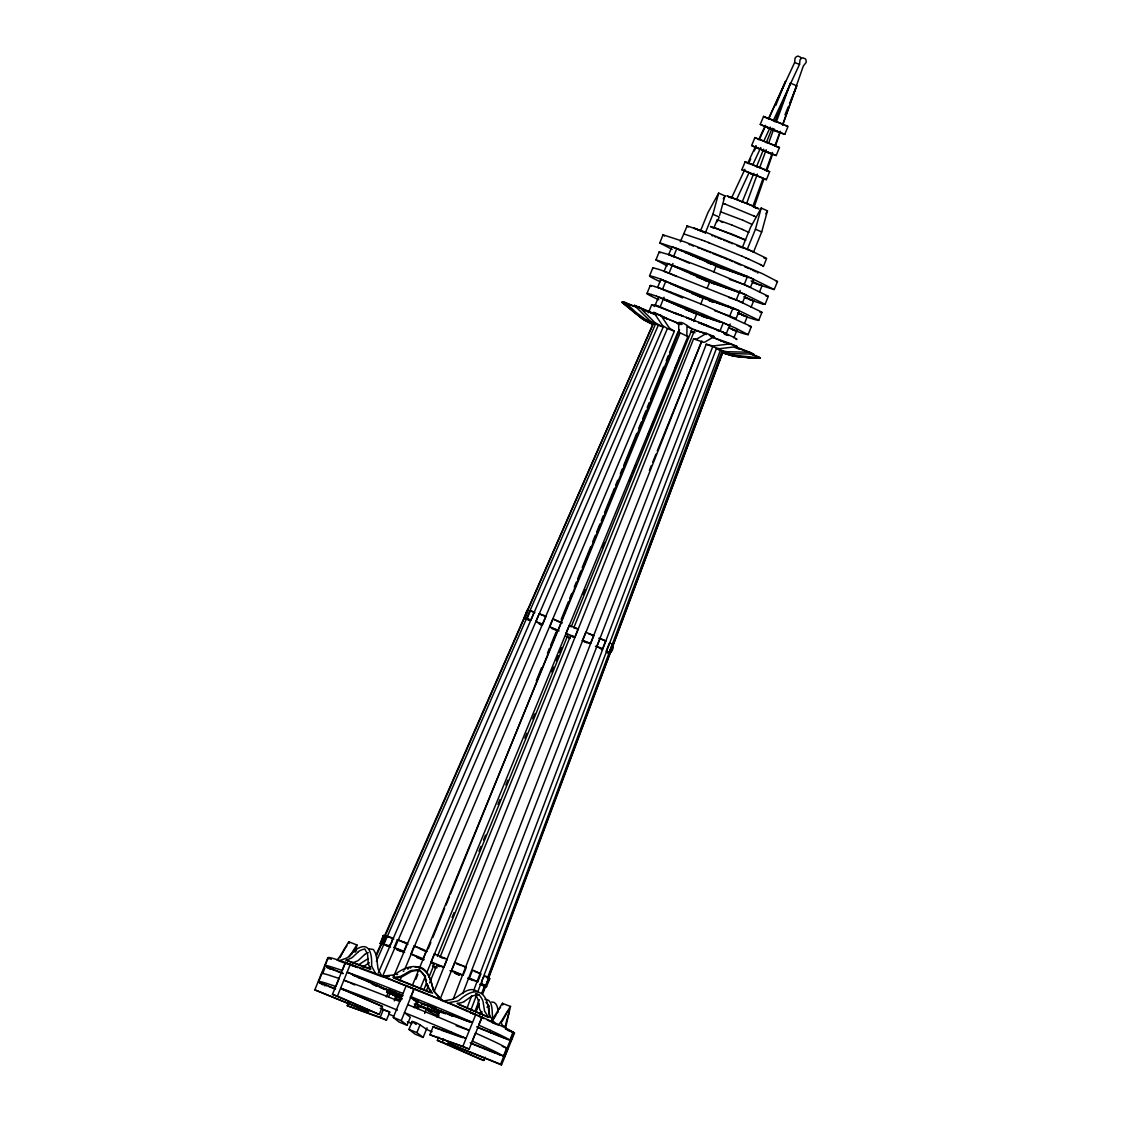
<?xml version="1.0" encoding="UTF-8"?>
<svg xmlns="http://www.w3.org/2000/svg" width="1121" height="1121" viewBox="0 0 1121 1121"><rect width="100%" height="100%" fill="white"/><g stroke="black" fill="none" stroke-linecap="round" stroke-linejoin="round"><path stroke-width="1.5" d="M437.442 956.311L567.969 634.836L566.049 633.365L569.3 625.392L571.206 626.849L692.035 329.28C678.555 318.588 678.191 321.349 678.92 331.452A60.814 8.043 -68.2 0 0 679.186 332.348L687.86 336.552L426.793 972.692M687.033 325.454L686.851 334.633A60.814 8.043 -68.2 0 0 687.117 335.515L687.846 336.538M502.783 1004.262L502.698 1004.991M509.298 1010.147L509.396 1009.334L507.309 1012.081A13.074 1.724 -68.2 0 0 506.734 1013.048L503.329 1019.381M505.627 1028.658L506.272 1024.832A20.528 2.718 -68.2 0 1 506.636 1023.305L510.475 1006.392L502.222 1019.774A21.243 2.803 -68.2 0 1 501.465 1021.021L498.369 1025.098L492.035 1022.562M349.093 943.49L349.107 941.85M776.208 155.539L751.659 145.548L754.895 137.575L779.445 147.538L776.208 155.539L769.426 153.241M779.361 132.558L784.812 134.352L788.049 126.351L763.499 116.416L764.83 117.173M762.742 178.575L766.4 179.682L769.637 171.695L745.073 161.774L747.637 163.106M763.219 304.127L765.111 304.309L742.06 293.029M765.097 304.38L768.291 296.238L745.297 285.042M355.96 951.421L356.87 944.891L349.416 956.858M705.277 233.084L712.914 214.265L718.673 193.12L724.951 195.881L719.626 215.4M508.472 1014.435L506.412 1021.455A13.144 1.738 -68.2 0 0 506.089 1022.674C506.608 1027.663 502.012 1027.102 501.213 1022.52M747.161 249.591L755.442 229.216L761.201 208.058L767.465 210.818L761.705 231.963L753.424 252.351M672.124 249.423L659.779 242.935L663.015 234.807L684.539 241.842L725.175 257.746L762.21 273.594L777.498 281.497L774.233 289.526L750.089 277.588M663.015 234.962L664.487 236.013M667.205 265.929L655.925 259.904L659.232 251.847L668.971 254.677M659.162 251.931L660.241 252.786M754.153 206.993L763.877 179.122M766.736 170.924L772.453 154.516M775.312 146.319L780.454 131.563M782.752 125.006L803.337 65.971L806.097 62.51A4.764 3.783 -70.6 0 0 805.453 58.923L802.944 57.83A4.764 3.783 -70.6 0 0 800.016 59.847L799.553 64.317L773.224 120.83M757.348 174.091L746.698 203.335L758.917 208.758L757.109 208.352M759.716 167.59L766.218 149.724M768.586 143.222L773.91 128.607M776.278 122.105L790.473 83.108L796.737 85.869L782.542 124.851M763.023 178.463L752.976 206.082L754.321 206.558L726.926 195.783L728.65 196.806M765.979 170.35L772.495 152.47M774.849 145.968L780.174 131.353M475.094 1011.128L479.382 999.68M481.82 993.122L484.889 984.939M487.341 978.395L721.84 351.476L729.477 354.124A60.814 60.254 -52.4 0 0 733.779 355.231L760.402 357.977L755.946 357.935M476.019 1011.843L479.087 1003.659M482.759 993.837L722.779 352.19L721.84 351.476M476.047 1010.525L477.882 1005.607M482.787 992.505L485.253 985.962M488.322 977.778L722.737 352.428L730.149 355.105A60.814 58.74 -75.7 0 0 734.311 356.226L754.965 358.286M466.77 1008.788L471.717 995.686M473.58 990.768L716.333 348.715L723.059 350.859A60.814 52.575 -64.3 0 0 726.856 351.714L749.781 352.246L753.676 354.124L730.752 353.591A60.814 52.575 -64.3 0 1 726.954 352.751L716.403 348.729M470.666 1010.666L476.859 994.285M478.092 991.006L720.299 350.607M453.318 998.937L706.258 344.231L711.064 345.52A60.814 36.909 -66.3 0 0 713.825 345.899L730.934 343.783L737.198 346.529L720.102 348.645A60.814 36.909 -66.3 0 1 717.342 348.267L706.314 344.245M462.735 993.514L712.578 347.006M434.416 990.908L693.577 338.864L695.819 339.046A60.814 16.058 -67.3 0 0 697.178 338.822L706.454 333.357L714.175 336.594L704.899 342.045A60.814 16.058 -67.3 0 1 703.54 342.269L693.577 338.864M440.203 999.007L701.298 342.087M314.819 989.857L368.655 1011.759L314.819 989.857L327.78 957.923L331.27 959.324M335.627 988.904L318.504 982.052L321.727 973.883M342.984 973.294L324.922 966.064L328.159 957.937M322.89 973.014L324.824 968.222M397.437 1010.147L380.173 1003.015A86.177 3.153 22.1 0 0 353.507 992.828L340.798 988.19L382.485 1006.504L379.234 1014.477L332.461 994.383L345.436 962.449L356.646 966.933L351.504 965.111M332.461 994.383L337.407 996.121L350.383 964.172M380.173 1008.171L389.744 1012.081L386.493 1020.068L347.244 1005.733L348.547 1002.538M649.535 275.934L652.772 267.961M380.089 943.602L383.312 935.573M646.957 293.562L650.194 285.589M383.284 944.022L386.521 936.035L387.74 936.399A49.674 1.822 22.1 0 1 390.683 937.338C394.704 937.212 390.402 947.749 387.432 945.325A49.674 1.822 22.1 0 0 384.489 944.372L383.284 944.022L390.542 947.049M674.982 257.326L668.719 254.579L671.969 246.606L716.333 265.649L713.741 272.039M700.779 303.973L703.371 297.583L660.886 279.367L657.635 287.354L682.619 297.892M529.504 620.403L524.025 618.217L527.136 610.132L528.145 610.216L525.553 616.606M648.456 312.717L651.693 304.744M668.719 254.579L673.665 256.317L676.902 248.344M527.122 618.764L530.359 610.777L534.283 612.024L531.032 620.011L527.122 618.764L530.163 620.039M680.307 241.884L687.159 225.896L707.799 233.042L748.828 249.759M404.639 952.275L394.116 947.651L397.352 939.664L399.608 940.477A49.632 1.822 22.1 0 1 404.527 942.299M658.405 306.495L655.239 305.108L658.475 297.121L696.884 313.558L693.647 321.545M662.581 289.092L665.818 281.105M707.253 287.999L709.845 281.623L672.236 265.102L667.289 263.365L664.122 271.38L669.069 273.132L672.95 263.533M655.239 305.108L660.171 306.846L664.066 297.261M535.88 621.707L539.117 613.719L545.997 616.27L542.76 624.257L535.88 621.707L542.396 624.565M386.367 996.919L388.959 990.53L384.027 988.792M347.244 1005.733L380.229 1017.308L383.466 1009.334M388.651 996.555L389.954 993.36L396.217 996.107L394.27 1000.899M700.331 231.346L707.968 212.528L718.673 193.12M416.704 957.432L423.668 960.08L410.889 953.929L414.125 945.942L417.11 947.091A49.604 1.822 22.1 0 1 423.248 949.501L427.311 951.449M386.549 992.155L398.095 996.219L399.384 993.024M450.53 893.941L557.445 630.633L549.752 626.933L552.989 618.946L562.336 622.954M450.782 1031.768A86.177 3.153 22.1 0 0 421.412 1019.521L404.471 1012.641L410.314 1017.265L407.063 1025.253L399.132 1022.072L393.303 1017.448L406.264 985.513L415.078 989.381L389.225 978.801A86.177 3.153 22.1 0 0 362.672 968.67L350.467 964.228M714.567 228.166L713.951 227.745L717.202 219.73L731.803 224.985M717.272 221.734L719.178 217.026L712.914 214.265M744.876 171.303L741.836 169.747L745.157 161.732M766.232 127.248L760.262 124.389L763.583 116.388M424.074 959.436L423.149 958.735L426.4 950.748M536.314 680.657L541.569 667.738M547.468 653.193L549.43 648.344M550.747 645.121L556.002 632.202M561.201 619.367L568.431 601.571M569.748 598.334L571.71 593.485M574.344 587.012L576.306 582.163M577.623 578.926L580.902 570.841M582.219 567.604L590.753 546.586M592.729 541.737L595.349 535.263M596.666 532.027L599.945 523.941M601.262 520.705L603.238 515.856M604.555 512.619L614.392 488.364M615.709 485.127L617.685 480.278M620.305 473.805L622.281 468.956M623.598 465.719L636.728 433.379M638.69 428.53L641.324 422.057M642.641 418.82L645.92 410.734M647.237 407.512L649.199 402.649M650.516 399.426L663.646 367.071M666.28 360.612L668.242 355.749M669.559 352.526L678.093 331.494M415.891 979.25L417.839 974.457M428.222 948.87L430.842 942.411M432.818 937.562L444.617 908.486M445.934 905.25L449.213 897.178M679.55 329.938L560.682 622.645L552.989 618.946M559.085 630.941L558.132 630.198L561.369 622.225M414.195 1007.681L416.788 1001.291L410.903 996.653L414.153 988.666L431.725 995.812A86.191 3.153 22.1 0 1 461.039 1008.059L475.64 1014.337M407.063 1025.253L401.234 1020.628L414.21 988.694M775.718 105.542L785.527 81.371L769.174 117.775M429.007 977.064L434.191 964.284L431.095 961.916L434.331 953.929L437.568 955.232A49.66 1.822 22.1 0 1 444 957.866L447.181 959.184L443.944 967.157L436.742 965.307L429.609 982.865M742.074 202.312L753.844 173.307M756.465 166.875L763.653 149.149M766.274 142.703L772.159 128.214M774.765 121.769L790.473 83.108M421.342 1007.527L416.872 1004.192L418.175 1000.997M452.071 917.51L454.047 912.662M478.975 851.273L480.937 846.425M483.557 839.965L485.533 835.117M497.99 804.43L499.966 799.581M505.865 785.036L507.827 780.202M524.88 738.193L526.856 733.344M532.755 718.813L534.731 713.965M551.784 671.955L553.746 667.121M556.366 660.647L558.342 655.813M559.645 652.576L561.621 647.728M583.242 594.48L585.218 589.632M602.285 547.58L604.261 542.732M629.217 481.273L631.179 476.425M632.496 473.188L635.775 465.103M648.26 434.373L650.222 429.525M651.539 426.288L653.515 421.44M675.178 368.066L677.154 363.218M678.457 359.981L680.433 355.133M423.822 989.829L426.414 983.453L424.677 977.064M427.031 1027.831L423.149 1037.415L415.218 1034.235L408.955 1029.442L412.206 1021.455C419.899 1022.983 424.663 1029.667 432.075 1031.67M417.39 1008.69L418.679 1005.495L426.611 1008.662L424.663 1013.454M426.372 990.852L428.32 986.06M439.993 957.32L570.519 635.859L572.747 636.434M784.966 114.86L788.231 106.803M789.548 103.58L796.737 85.869M572.859 636.476L574.905 636.994L578.142 629.007L569.3 625.392M423.149 1037.415L416.886 1032.623L420.123 1024.636M428.46 1005.915L427.171 1009.11L429.161 1009.895A43.691 1.597 22.1 0 0 434.584 1012.011L436.461 1012.739M649.395 470.358L651.357 465.509M652.674 462.272L655.953 454.187M657.27 450.95L701.928 340.98M742.214 247.853L750.495 227.465L761.201 208.058M438.619 1013.104L434.275 1011.016L435.579 1007.821M475.57 1014.729L470.862 1012.655L482.086 1017.153L469.124 1049.088L429.875 1034.753L433.112 1026.766L465.972 1038.312L450.754 1031.768M437.008 1017.181L439.6 1010.806L445.864 1013.552M590.515 643.594L593.766 635.607L585.793 632.202L582.556 640.189L590.515 643.594L582.135 640.637L586.745 642.809M706.524 326.071L720.032 330.807L723.283 322.834L729.547 325.58M714.539 310.629L729.729 315.968L732.98 307.995L658.798 278.456A46.045 1.681 22.1 0 0 654.832 277.125L650.208 275.878M728.622 297.331L736.217 300.008L740.112 290.423M463.099 975.27L466.35 967.297L463.604 966.106A49.646 1.822 22.1 0 0 457.872 963.654L454.874 962.393L451.623 970.38L454.622 971.641A49.646 1.822 22.1 0 1 460.367 974.093L463.099 975.27L449.997 970.674M669.503 254.859L709.999 270.315L750.453 287.312L753.704 279.325L747.427 276.579L744.19 284.552L729.407 279.367M485.197 1057.243L483.894 1060.438L478.905 1058.672L437.358 1040.414L438.647 1037.219M723.297 332.503L726.31 333.568L730.191 323.983M437.358 1040.414L442.347 1042.166L443.65 1038.985M732.966 317.663L736.007 318.728L739.243 310.741L691.867 293.548M745.731 294.781L742.48 302.754L736.189 299.994M602.495 648.947L605.732 640.96L600.099 638.381L596.862 646.369L602.495 648.947L595.503 646.285M733.877 337.757L737.128 329.77M749.809 250.193L766.624 258.376L763.429 266.476L762.883 265.971M609.165 652.31L612.416 644.323L609.586 642.823L606.335 650.797L609.165 652.31L606.447 651.217M606.363 651.847C610.791 657.621 615.065 645.15 612.57 645.107M744.596 323.212L747.189 316.823M751.07 307.238L753.662 300.862L744.274 296.729M477.742 981.842L480.979 973.855L479.115 972.986A49.632 1.822 22.1 0 0 474.926 971.08L472.614 970.043L469.377 978.03L471.675 979.053A49.632 1.822 22.1 0 1 475.879 980.973L477.742 981.842L467.765 978.03M759.435 292.105L762.042 285.715L751.14 280.923M732.433 329.77A56.064 2.06 22.1 0 0 743.559 333.624L748.127 334.689L751.336 326.561L706.805 306.383A56.064 2.06 22.1 0 0 684.749 297.541L681.778 296.378A53.5 1.962 22.1 0 0 673.357 293.156L670.75 292.175M485.603 985.849L488.84 977.862L488.125 977.442A49.688 1.822 22.1 0 0 486.15 976.377C483.922 973.841 479.774 984.07 482.899 984.35A49.688 1.822 22.1 0 1 484.889 985.429L485.603 985.849L480.825 983.93M486.808 983.509L489.288 978.801A49.66 1.822 22.1 0 0 489.695 978.801M486.542 986.606L489.793 978.619M429.875 1034.753L462.847 1046.341L475.822 1014.407M758.693 320.382L761.93 312.395M470.189 1042.782L503.469 1056.108L506.706 1048.121L502.39 1045.669M476.677 1026.808L509.901 1040.12L513.138 1032.133L508.598 1029.568A86.177 3.153 22.1 0 0 493.66 1022.38L481.918 1017.097L478.681 1025.084L490.381 1030.353M513.544 1032.301L514.483 1033.016L501.521 1064.95L500.583 1064.235L513.544 1032.301L505.473 1029.064M513.432 1034.445L510.854 1041.003M412.234 985.709L679.929 333.371M420.151 988.876L425.476 975.929M393.583 976.587L667.401 328.523L663.87 326.393A60.814 30.477 -69.1 0 1 662.063 324.908L653.739 312.395L679.943 324.319L677.154 323.254M399.861 980.847L401.907 976.013M404.639 969.567L674.366 331.185L670.834 329.056A60.814 30.477 -69.1 0 1 669.027 327.57L660.703 315.057M754.895 137.575L756.227 138.359M378.338 972.916L658.279 325.258L663.226 326.996L382.583 976.265M760.262 124.389L784.812 134.324M724.6 204.386L724.18 203.826M718.127 220.347L717.454 219.744M741.836 169.747L766.358 179.626M713.951 227.745L715.52 228.095M376.334 955.989L653.221 323.759L655.393 324.305L376.39 961.342M359.785 968.306L382.121 976.713L378.38 969.777A21.243 12.892 -66.3 0 1 377.917 968.012L376.18 954.602L381.939 941.836M384.055 937.03L653.067 323.927L645.724 320.578A60.814 60.254 -52.4 0 1 641.843 318.42L623.542 303.707M748.562 163.666L750.692 158.93M754.237 151.013L756.381 146.262M759.926 138.345L765.615 125.692M731.719 197.576L744.89 169.327M747.805 163.049L755.862 145.772M758.777 139.494L765.363 125.37M768.291 119.092L794.621 62.58L795.083 58.11A4.764 3.783 -70.6 0 1 798.012 56.092L800.506 57.185A4.764 3.783 -70.6 0 1 800.884 57.872M736.665 199.314L749.094 172.634M752.752 164.787L760.795 147.51M763.723 141.232L770.309 127.107M343.572 951.365L343.068 952.332M351.504 954.546L353.115 951.547A13.074 1.724 -68.2 0 1 353.704 950.58A15.96 2.116 -68.2 0 1 354.11 949.963M497.192 1012.88L496.687 1013.832M344.245 950.104L344.722 949.207M497.85 1011.604L498.341 1010.708M342.409 953.565L341.933 954.433M496.028 1015.066L495.398 1016.215M723.297 198.865L724.951 195.881M765.825 213.803L767.465 210.818M354.11 949.963L355.777 947.82L355.679 948.646A33.364 4.414 -68.2 0 1 355.385 950.65M499.784 1008.283L500.541 1007.275M346.305 946.6L346.921 945.76M491.488 1020.671L493.534 1017.854A21.243 2.803 -68.2 0 0 494.291 1016.607L502.292 1003.309L510.644 1006.518M337.043 960.179L339.915 956.353A21.243 2.803 -68.2 0 0 340.686 955.092L348.687 941.794L357.039 945.017M659.751 242.809L689.037 252.687L748.688 276.971M655.925 259.862L684.665 269.601L740.729 292.441M476.901 1007.723L478.639 1006.027M482.002 1011.618L479.956 1013.44M321.797 973.617L322.119 973.49A86.177 3.153 22.1 0 1 330.233 975.522M318.56 981.604L318.868 981.478A86.177 3.153 22.1 0 1 326.982 983.509L335.852 986.452L339.088 978.465L330.275 975.55M504.324 1057.285L504.17 1057.369A86.191 3.153 22.1 0 1 503.96 1057.425M358.384 951.771L352.569 957.222A13.144 7.973 -66.3 0 1 351.377 958.091L346.151 960.207L370.505 969.315M364.661 954.532L358.832 959.982A13.144 7.973 -66.3 0 1 357.641 960.837L352.414 962.953M370.547 966.47L368.529 967.801A13.578 10.776 -70.6 0 1 368.178 967.998M369.384 962.757L363.344 966.638A21.243 16.871 -70.6 0 1 362.714 966.933M368.22 958.567L358.398 964.901M464.304 1001.445L471.324 996.485A13.074 10.383 -70.6 0 1 472.726 995.84L478.975 994.677L479.928 995.896A33.364 26.484 -70.6 0 1 481.68 998.433A15.063 11.967 -70.6 0 1 483.053 1001.67L484.384 1010.007A13.144 10.439 -70.6 0 0 484.861 1011.534L488.294 1017.125L458.335 1004.388M403.238 971.361L403.938 970.954M768.333 296.406L765.951 296.014M683.684 233.869L701.494 239.866M777.47 281.553L776.278 281.455M401.71 975.76L409.852 971.08A13.074 12.948 -52.5 0 1 411.505 970.492L419.072 969.665L421.272 971.697A24.214 23.989 -52.5 0 1 424.425 975.452M396.904 974.681L397.619 974.373M407.638 969.062L408.422 968.726M489.401 1005.971L487.271 1006.98A13.074 7.931 -66.3 0 0 486.976 1007.176M410.006 968.096L410.818 967.815M485.911 1002.37L486.92 1003.309A29.062 17.642 -66.3 0 1 488.686 1006.616L488.742 1006.98A12.877 7.819 -66.3 0 1 489.05 1008.34L489.541 1016.004A13.144 7.973 -66.3 0 0 489.821 1017.378M393.205 975.915L393.961 975.718M369.229 948.856L373.475 949.529L376.18 954.602M751.378 326.715L749.164 326.351M774.121 289.568L758.665 284.678M779.445 147.566L776.321 146.627M769.637 171.695L767.465 171.135M484.945 999.273C493.983 999.708 491.32 1012.473 492.974 1018.667A20.528 12.457 -66.3 0 0 493.114 1019.269M414.952 966.863L418.96 966.877M389.281 976.573L381.813 976.223L393.023 975.004A21.243 21.047 -52.5 0 0 395.251 974.261C414.167 960.01 429.357 965.742 432.902 989.465A20.528 20.332 -52.5 0 0 433.995 991.525L442.263 1000.773L434.934 992.239A20.528 20.332 -52.5 0 1 433.841 990.193C430.408 982.024 429.623 970.127 419.73 967.031M477.28 991.482C469.307 985.555 461.025 995.014 454.173 998.545A21.243 16.871 -70.6 0 1 452.295 999.372L443.005 1001.081L447.952 1002.819L457.242 1001.109A21.243 16.871 -70.6 0 0 459.106 1000.282C476.103 984.911 487.845 991.188 488.882 1013.482A20.528 16.297 -70.6 0 0 489.625 1015.444L495.006 1023.487L487.173 1020.04M491.741 1001.95C496.841 1001.712 497.78 1008.199 498.285 1012.039M748.576 352.316L749.781 352.246L735.474 346.795M420.011 970.394L415.485 970.632A22.406 22.196 -52.5 0 0 414.153 970.828L412.444 971.206A13.074 12.948 -52.5 0 0 410.79 971.795L402.649 976.475A17.74 17.572 -52.5 0 1 397.955 977.666A39.011 38.646 -52.5 0 1 395.713 977.918L393.905 978.044L430.296 992.617M755.498 357.921L759.295 358.342L756.129 357.024M755.4 358.3L734.703 355.946A60.814 60.254 -52.4 0 1 730.402 354.839L722.779 352.19M750.636 357.697L740.266 357.039M733.807 354.923L732.363 354.797M524.908 618.189L524.025 618.217M739.398 356.94L732.153 355.679A60.814 58.74 -75.7 0 1 727.977 354.544L721.924 352.54M726.002 352.905L723.507 352.54M485.519 986.704L486.052 986.774A49.66 1.822 22.1 0 0 486.458 986.788M729.168 354.39L727.053 353.998A60.814 48.287 -70.6 0 1 723.606 353.101L722.26 352.653M765.531 258.376L763.891 257.928M759.814 312.072L761.79 312.451A46.045 1.681 22.1 0 0 761.776 312.128L738.893 301.045M653.221 323.759L646.116 320.368A60.814 58.74 -75.7 0 1 642.361 318.196L633.645 311.708L623.15 301.857L638.003 307.715M707.505 326.043L698.579 322.512L705.978 325.398M540.084 624.537L542.256 625.084L539.173 623.794M390.753 992.309L392.925 992.856L388.118 990.852M695.342 330.485L696.575 330.807M576.11 628.489L578.142 629.007M695.707 330.583L694.6 330.303L573.77 627.872L575.984 628.447M696.814 330.877L706.454 333.357M709.355 335.347L714.175 336.594M441.282 957.656L445.177 958.665M399.244 998.054L402.215 998.825M724.18 203.84L725.259 204.148M650.783 313.095L651.749 313.376M375.185 985.443L375.983 985.695A43.845 1.611 22.1 0 1 376.67 985.905M787.012 126.155L785.429 125.622M725.245 204.148L755.666 216.745M715.969 228.236L743.251 239.221M652.898 313.74L654.93 314.426M379.767 986.928L378.66 986.55A43.845 1.611 22.1 0 0 378.225 986.41M756.072 208.016L754.839 207.567M794.621 62.58L799.553 64.317M768.025 118.195L783.551 124.585M764.788 126.169L780.314 132.558M758.413 138.948L775.284 145.702M755.848 147.426L758.328 148.308M767.773 152.442L772.719 154.18L755.176 146.921L758.987 148.813M747.455 162.601L766.372 170.182M744.218 170.588L763.135 178.155M750.622 173.797L754.797 175.226M742.27 201.78L748.057 203.812M700.429 230.87L705.375 232.622L694.151 228.124L698.859 230.197M742.382 247.433L753.606 251.931M689.373 253.808L684.427 252.071L711.387 263.911M690.704 254.831L695.651 256.569M696.968 257.578L701.914 259.315M707.435 262.174L712.381 263.911M706.524 262.202L747.427 276.579M714.427 265.523L748.786 277.602M758.735 284.552L762.042 285.715M673.553 266.125L678.583 267.891M690.494 273.552L695.44 275.29M700.947 278.134L705.894 279.886M696.702 276.999L745.619 294.725M704.619 280.334L737.492 291.88M744.106 296.939L747.483 298.13M748.814 299.153L753.76 300.89M685.646 290.101L689.037 291.292M696.113 294.683L699.49 295.874M699.77 296.869L734.297 309.004L728.005 306.229M713.685 302.11L708.654 300.344L713.222 302.334M737.618 312.913L741.079 314.132M669.699 301.619L664.753 299.882L691.937 311.82M677.518 305.487L682.465 307.224M687.972 310.083L692.932 311.82M685.351 309.508L723.269 322.82M693.268 312.829L719.654 322.105M702.18 316.318L707.127 318.056M716.543 330.149L719.009 331.017M658.279 325.258L652.506 322.302A60.814 48.287 -70.6 0 1 649.479 320.368L634.332 305.346L656.864 314.805M711.148 336.832L730.934 343.783M720.719 340.742L737.198 346.529M588.665 633.813L593.766 635.607M456.541 963.85L461.488 965.587M463.113 966.148L466.35 967.297M396.96 949.193L400.253 950.356M454.622 972.846L459.568 974.583M475.682 993.528L478.975 994.677M346.151 960.207L370.813 968.866L370.168 967.815M358.075 967.703L338.752 960.921L346.501 958.133A20.528 12.457 -66.3 0 0 348.099 957.11C362.013 941.276 372.368 942.971 371.64 965.265A21.243 12.892 -66.3 0 0 372.102 967.017L375.857 973.953M477.14 1015.416L482.086 1017.153M353.185 975.116L356.534 976.293M357.809 977.288L362.812 979.039M373.475 984.168L378.646 986.004M392.812 994.916L401.066 997.802M439.46 1012.866L436.167 1011.703L439.152 1013.02M456.135 1025.743L469.223 1030.325L453.991 1023.781A86.177 3.153 22.1 0 0 424.649 1011.534L407.722 1004.654L408.619 1005.341M346.921 990.88L341.975 989.142L382.485 1006.504M383.144 1009.769L389.744 1012.081M441.029 1030.101L462.469 1037.626M767.002 170.967L765.979 170.602M689.051 244.49L690.312 244.939M394.116 947.651L396.372 948.464A49.632 1.822 22.1 0 1 401.276 950.272L403.91 951.267L407.161 943.279L404.527 942.299M384.783 988.694L386.255 989.226A43.705 1.597 22.1 0 1 390.654 990.866L392.336 991.496M692.063 245.569L693.437 246.074M757.39 284.216L754.755 283.249M711.975 235.662L712.914 235.999M752.709 282.506L754.069 283.01M662.931 317.299L663.94 317.663M697.766 247.671L699.238 248.217M664.963 318.042L667.065 318.826M714.834 236.713L715.815 237.077M701.494 239.88L704.563 241.015M669.181 319.611L670.246 320.003M667.513 300.148L670.12 301.129A53.5 1.962 22.1 0 1 678.541 304.351L681.512 305.515A56.064 2.06 22.1 0 1 703.568 314.356L735.656 328.145L748.127 334.689M680.951 315.281L673.889 312.563L683.179 316.346L680.853 315.211M724.39 333.736L726.716 334.619L724.11 333.371M677.336 323.479L680.125 324.544M734.605 346.851L753.676 354.124M667.401 328.523L674.366 331.185M598.754 638.297L605.732 640.96M551.868 628.503L557.445 630.633M474.267 971.29L479.648 973.35M459.638 974.934L454.748 973.07L458.657 974.948M468.41 978.675L473.3 980.539M395.419 992.281L388.132 989.479L401.136 995.742M387.628 991.707L396.175 995.364L386.885 991.819M445.387 1013.748L439.194 1011.38L441.8 1012.641M434.275 1011.016L427.311 1008.354L439.054 1013.987M717.874 237.848L718.967 238.269M549.752 626.933L558.132 630.198M410.889 953.929L413.859 955.078A49.604 1.822 22.1 0 1 420.011 957.488L423.149 958.735M399.356 994.173L401.234 994.902A43.607 1.597 22.1 0 1 403.14 995.644M777.329 131.788L775.129 130.919M768.726 152.974L767.282 152.4M708.122 242.402L741.948 256.163M704.563 241.029L709.299 242.879M701.326 249.002L702.503 249.465M703.694 249.927L705.473 250.628M671.521 320.494L681.708 324.487M720.088 238.703L721.265 239.165M706.664 251.09L707.855 251.552M709.047 252.015L710.84 252.729M712.634 253.444L713.839 253.921M402.971 993.472L385.974 986.774A86.177 3.153 22.1 0 0 359.421 976.657L347.216 972.201L353.213 974.836M439.138 1015.934L432.79 1013.412L424.803 1007.373L416.872 1004.192M399.791 1001.473L383.41 995.028A86.177 3.153 22.1 0 0 356.744 984.841L344.035 980.202L348.631 982.234M714.455 254.159L716.88 255.126M566.049 633.365L574.905 636.994M774.373 130.625L772.845 130.008M728.552 232.972L710.406 226.47A21.803 0.799 22.1 0 0 711.583 227.101M723.704 240.132L724.965 240.637M718.099 255.616L719.332 256.106M694.347 320.578L686.29 317.369L686.893 317.761M688.14 318.308L694.81 320.942L694.221 320.536M728.328 335.501L724.362 333.918L725.287 334.633M688.154 327.052L701.27 332.405M626.611 304.057L621.917 302.18L622.898 303.09M734.465 347.244L739.145 349.121M750.089 353.507L759.463 357.263M751.014 354.222L760.402 357.977M690.62 331.143L695.034 332.769M607.47 651.974L610.23 653.081M569.384 637.695L566.217 636.42L570.323 638.41M383.326 935.615L386.451 936.862M485.561 976.545L488.84 977.862M431.025 963.023L434.191 964.284M480.419 984.112L486.528 986.564M432.44 965.882L437.19 967.773M381.813 976.223L413.943 989.1M415.527 989.731L441.324 1000.058M507.939 1030.395L514.483 1033.016M410.062 997.158L413.229 998.433L412.29 997.718M412.332 998.937L415.611 1000.254M413.621 1000.03L416.788 1001.291M415.457 1001.333L418.637 1002.608L415.513 1000.212M387.726 991.202L391.761 993.164L387.095 991.3M327.416 967.395L343.054 973.659M477.616 1027.537L501.704 1037.177M502.236 1037.051L507.771 1039.601M420.011 1006.588L428.082 1009.811M428.236 1011.086L431.403 1012.361M502.166 1046.299L506.706 1048.121M319.443 982.767L326.926 985.765L325.987 985.051M328.537 986.41L334.955 988.974M471.128 1043.497L495.216 1053.151M499.854 1055.001L495.888 1053.067M393.303 1017.448L401.234 1020.628M500.583 1064.235L447.685 1043.048L501.521 1064.95M408.955 1029.442L416.886 1032.623M731.789 224.985L742.298 229.357M719.948 256.359L722.442 257.354M691.363 331.97L692.68 332.503M754.419 175.352L752.892 174.736M431.095 961.916L434.317 963.219A49.66 1.822 22.1 0 1 440.763 965.854L443.944 967.157M410.903 996.653L428.488 1003.799A86.191 3.153 22.1 0 1 457.788 1016.032L472.403 1022.324L431.151 1007.835L469.727 1021.932L465.103 1019.76M416.578 1000.997L418.595 1001.81A43.817 1.611 22.1 0 1 424.186 1004.108L435.677 1008.914A43.887 1.611 22.1 0 1 440.651 1011.03L442.333 1011.759M419.24 1005.943L417.18 1005.103A43.887 1.611 22.1 0 1 414.294 1003.94M418.974 1007.863L414.42 1006.013M411.897 1023.585L407.343 1021.735M763.471 150.887L761.93 150.256M723.69 257.872L724.937 258.376M725.567 258.643L727.431 259.413M751.364 174.105L752.121 174.414M729.295 260.184L730.528 260.689M644.351 310.363L649.115 312.353M623.15 301.857L634.262 306.495M655.393 324.305L648.274 320.914A60.814 58.74 -75.7 0 1 644.533 318.742L635.817 312.255L625.322 302.418M530.359 610.777L534.913 612.683M386.521 936.035L393.779 939.062M396.512 949.543L400.996 951.421M479.816 984.322L484.09 986.102M385.456 945.283L388.37 946.488M372.088 984.154L376.894 986.158M380.103 987.503L384.909 989.507M731.747 261.193L732.952 261.697M570.519 635.859L573.616 637.148M436.742 965.307L439.838 966.596M769.048 128.439L767.591 127.836M742.929 220.262L720.453 211.743L721.055 212.205M734.731 262.454L735.894 262.945M401.668 998.699L399.735 997.886A43.957 1.611 22.1 0 1 394.536 995.658L392.756 994.902M742.929 220.248L752.079 224.452M737.043 263.435L738.164 263.911M741.948 256.163L745.591 257.732M739.243 264.374L740.827 265.06M757.614 148.434L751.659 145.576M652.898 324.403L649.031 322.624A60.814 52.575 -64.3 0 1 645.654 320.732L643.062 319.023M652.688 324.081L646.649 321.293A60.814 60.254 -52.4 0 1 642.767 319.135L621.917 302.18L622.856 302.894M742.298 229.371L743.111 229.707M737.562 300.456L662.035 270.483A46.045 1.681 22.1 0 0 658.069 269.152L653.445 267.905A59.623 2.186 22.1 0 0 653.193 268.465M732.952 307.841L734.325 308.443M765.237 126.519L769.959 128.593M773.224 129.868L775.368 130.821M764.424 169.621L767.282 170.882M740.799 201.135L730.009 196.834L732.924 198.123M752.934 206.474L755.862 207.749M755.442 229.216L761.705 231.963M746.082 257.956L747.987 258.783M745.591 257.746L746.558 258.18M737.604 273.118L743.882 275.878M732.658 271.38L738.935 274.141M727.711 269.643L732.419 271.716M719.458 266.742L725.735 269.502M678.191 249.338L682.871 251.384M717.664 266.672L722.442 268.76M752.415 281.932L757.095 283.977M708.276 262.818L711.401 264.192M673.665 256.317L689.289 263.183M721.223 285.617L727.501 288.363M712.984 282.716L719.248 285.477M673.637 266.153L704.913 279.886M711.176 282.632L714.315 284.005M701.788 278.779L706.496 280.853M669.069 273.118L676.776 276.495M721.097 304.366L714.82 301.605L721.013 304.337M706.496 298.69L711.289 300.778M709.635 300.344L714.329 302.404M737.786 312.703L747.357 316.879L737.702 313.081M660.886 279.367L667.149 282.114M670.288 283.487L696.856 295.159M695.3 294.753L701.662 297.541M729.729 315.968L736.007 318.728M708.262 317.551L714.525 320.298M700.008 314.651L704.717 316.725M730.36 328.243L736.623 331.003L728.538 327.893M688.812 310.727L695.09 313.474M720.032 330.807L726.31 333.568M660.171 306.846L677.63 314.511M634.332 305.346L655.126 314.469M539.117 613.719L545.535 616.536M539.019 623.514L542.158 624.901M397.352 939.664L407.89 944.288M396.764 949.249L404.092 952.472M488.294 1017.125L457.018 1003.379L458.517 1003.183A24.83 19.716 -70.6 0 0 464.332 1001.628M447.952 1002.819L468.34 1011.773M469.909 1012.459L474.617 1014.533M479.326 1016.593L484.034 1018.667M345.436 962.449L350.144 964.508M460.156 1018.022L466.434 1020.783M447.629 1013.622L453.907 1016.383M353.409 974.92L399.328 995.098L353.101 975.214M398.095 996.219L401.22 997.592M350.172 982.907L354.811 984.939M433.112 1026.766L439.376 1029.526M462.847 1046.341L469.124 1049.088M337.407 996.121L379.234 1014.477M380.229 1017.308L386.493 1020.068M735.656 309.018L758.539 320.102A46.045 1.681 22.1 0 1 758.553 320.424L754.811 319.555A59.623 2.186 22.1 0 1 741.738 315.071M442.347 1042.166L483.894 1060.438M743.111 229.721L748.842 232.439M748.436 258.993L760.262 264.5M747.973 258.797L748.884 259.203M744.736 266.77L746.096 267.387M759.001 139.649L757.446 138.948M722.555 222.42L721.153 221.804M746.978 267.779L748.688 268.55M448.596 1014.505L449.759 1015.037M767.058 118.209L765.195 117.355M750.341 269.292L751.154 269.671M484.37 1046.524L472.249 1041.073L475.486 1033.086L487.607 1038.536A86.177 3.153 22.1 0 1 502.432 1045.683M730.878 197.857L729.126 197.044M752.752 270.385L753.536 270.75M754.699 271.296L755.75 271.814M653.739 312.395L667.57 319.065M663.156 326.968L657.438 324.039A60.814 48.287 -70.6 0 1 654.426 322.105L639.278 307.084L640.007 307.925M419.324 948.45L425.391 951.365M395.096 992.141L402.327 995.616M414.125 945.942L417.811 947.721M753.508 215.526L754.419 215.975M743.784 239.474L745.059 240.104M760.262 264.5L761.061 264.92M757.221 272.585L758.006 273.006M505.361 1037.556L509.901 1040.12M761.047 264.92L762.883 265.971M329.994 969.133L329.056 968.614M322.974 984.798L322.259 984.392M688.28 227.003L686.795 226.008M327.864 967.941L326.912 967.395M320.942 983.649L320.186 983.201M381.743 944.737L381.028 944.316M503.469 1056.108L499.153 1053.656A86.177 3.153 22.1 0 0 484.412 1046.538M648.891 322.189L649.549 322.61A60.814 52.575 -64.3 0 0 652.926 324.501M648.569 321.979L645.696 319.989M642.739 318.798L639.937 316.683M679.116 322.273L681.82 324.347M502.376 1037.107L503.315 1037.822M498.186 1035.426L499.125 1036.154M490.255 1032.259L491.194 1032.973M412.206 1021.455L416.185 1024.51M327.78 957.923L328.719 958.637M336.636 970.744L337.575 971.459M332.685 969.161L333.624 969.889M332.475 969.076L333.413 969.791M414.153 988.666L415.078 989.381M601.01 649.045L601.935 649.76M434.331 953.929L435.242 954.63M434.612 967.549L435.537 968.25M406.264 985.513L407.147 986.2M639.643 316.43L637.246 314.412M419.072 969.665L420.333 970.968M431.025 991.202L428.951 988.344M483.361 1015.388L482.436 1014.141A48.161 38.226 -70.6 0 1 481.764 1013.188M502.642 1003.253L502.797 1003.954M481.764 1013.188L479.914 1009.797A13.144 10.439 -70.6 0 1 479.438 1008.269L478.092 999.946A15.063 11.967 -70.6 0 0 476.705 996.723A33.364 26.484 -70.6 0 0 475.444 994.789M427.858 985.962L428.012 986.368A13.144 13.018 -52.5 0 0 428.74 987.965M427.718 985.541L427.241 983.818M426.05 979.025L426.526 980.749M426.414 983.537L427.073 985.653A13.144 13.018 -52.5 0 0 427.802 987.251L432.524 993.164L392.967 977.316L394.774 977.204A24.83 24.606 -52.5 0 0 401.766 975.943M368.234 962.981L367.66 954.98A13.074 7.931 -66.3 0 0 367.338 953.635L364.801 948.969L363.568 949.305A24.214 14.699 -66.3 0 0 358.37 951.575M507.673 1049.046L504.422 1057.033M726.226 241.141A21.803 0.799 22.1 0 1 727.501 241.66M728.762 242.178A21.803 0.799 22.1 0 1 730.009 242.697M731.256 243.201A21.803 0.799 22.1 0 1 732.461 243.719M737.043 245.653A21.803 0.799 22.1 0 1 738.094 246.116M739.103 246.55A21.803 0.799 22.1 0 1 741.079 247.433M713.376 227.969A21.803 0.799 22.1 0 1 712.115 227.367M729.729 233.266A21.803 0.799 22.1 0 1 744.484 239.502M744.204 239.404A21.747 0.799 22.1 0 1 745.843 240.146M656.542 296.168A55.097 2.018 22.1 0 1 667.626 300.176M658.826 299.755A55.097 2.018 22.1 0 1 655.056 298.004L651.946 296.505A55.097 2.018 22.1 0 1 647.083 293.758A53.78 1.976 22.1 0 1 647.027 293.464A54.775 2.004 22.1 0 1 651.595 294.529M651.511 294.515A53.78 1.976 22.1 0 1 656.303 296.098M651.175 286.401A55.097 2.018 22.1 0 1 650.32 285.785A53.78 1.976 22.1 0 1 650.544 285.463A54.775 2.004 22.1 0 1 654.846 286.556M659.779 288.181A55.097 2.018 22.1 0 1 670.862 292.203M654.748 286.528A53.78 1.976 22.1 0 1 659.554 288.125M763.289 304.155A59.637 2.186 22.1 0 1 748.155 299.069M746.894 298.606A59.637 2.186 22.1 0 1 745.605 298.13M702.559 332.937A46.409 1.696 22.1 0 1 703.848 333.469M705.123 334.016A46.409 1.696 22.1 0 1 706.384 334.548M711.289 336.636A46.409 1.696 22.1 0 1 721.896 341.288M723.676 342.087A46.409 1.696 22.1 0 1 724.516 342.466M654.384 306.509A46.409 1.696 22.1 0 1 653.935 306.271M652.548 305.487A46.409 1.696 22.1 0 1 653.627 305.01L704.506 324.417A46.409 1.696 22.1 0 1 735.993 339.341M650.306 275.92A59.623 2.186 22.1 0 0 658.672 280.993A59.455 2.172 22.1 0 0 660.213 281.707M739.846 314.37A59.623 2.186 22.1 0 1 737.884 313.642M479.97 1013.608A24.83 15.077 -66.3 0 1 479.368 1013.973M364.661 954.503A15.708 9.543 -66.3 0 1 367.674 952.822A35.143 21.341 -66.3 0 1 368.291 952.556M370.21 967.745A24.83 15.077 -66.3 0 1 368.108 963.093M494.936 1017.027A24.83 3.279 -68.2 0 1 494.011 1018.358M493.772 1018.695A24.83 3.279 -68.2 0 1 493.31 1019.269M499.097 1009.362A13.074 1.724 -68.2 0 1 499.391 1008.9M503.287 1019.535A24.83 3.279 -68.2 0 1 501.227 1022.436M509.256 1010.245A24.214 3.195 -68.2 0 1 508.556 1014.267M355.371 950.678A15.063 1.99 -68.2 0 1 355.021 952.304M341.316 955.526A24.83 3.279 -68.2 0 1 340.532 956.689M340.28 957.026A24.83 3.279 -68.2 0 1 339.691 957.754M345.492 947.862A13.074 1.724 -68.2 0 1 345.772 947.399M424.677 975.802A24.214 23.989 -52.5 0 1 425.602 977.288M420.263 971.052A24.214 23.989 -52.5 0 1 424.887 976.952M325.006 985.877A86.177 3.153 22.1 0 1 324.558 985.639M393.737 1016.158A86.177 3.153 22.1 0 1 388.623 1014.043M380.173 943.378A49.688 1.822 22.1 0 1 380.565 943.378L383.816 935.39A49.688 1.822 22.1 0 0 383.41 935.39M325.314 965.461A86.177 3.153 22.1 0 1 333.708 967.619L342.269 970.464L345.52 962.491L336.987 959.646A86.177 3.153 22.1 0 0 328.551 957.488M400.814 1000.436A86.177 3.153 22.1 0 1 395.054 998.054M490.423 1030.367A86.177 3.153 22.1 0 1 505.417 1037.57M451.188 1015.682A45.863 1.681 22.1 0 1 452.267 1016.172M700.065 322.89L698.944 322.61L707.785 326.113L700.065 322.89M428.6 1005.537L421.188 1003.617L436.321 1008.76L428.6 1005.537"/></g></svg>
